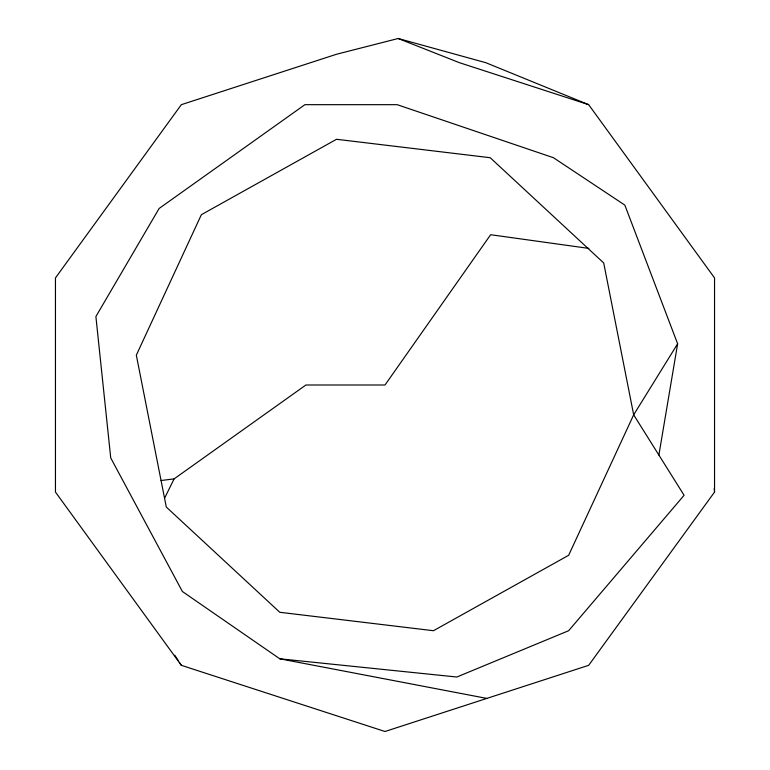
<?xml version="1.0" encoding="UTF-8"?>
<svg xmlns="http://www.w3.org/2000/svg" width="770" height="770" viewBox="0 0 770 770"><rect width="100%" height="100%" fill="white"/><g stroke="black" fill="none" stroke-linecap="round" stroke-linejoin="round"><path stroke-width="1.16" d="M658.879 455.06L677.629 343.795L624.836 205.109L553.447 157.715L397.185 104.672L304.91 104.672L159.13 208.468L95.894 316.547L110.736 457.929L182.394 591.514L279.789 658.802L486.833 698.409M164.588 498.209L174.097 478.892L305.911 385L385 385L490.644 234.715L588.896 248.402M677.629 343.795L633.672 414.828L568.645 555.295L433.481 630.717L279.789 612.285L166.291 507.035L136.328 355.172L201.355 214.705L336.519 139.283L490.211 157.715L603.709 262.965L633.672 414.828L684.097 495.293L568.645 630.717L456.812 677.023L279.789 658.802M714.541 492.078L588.665 665.328L385 731.5L181.335 665.328L55.459 492.078L55.459 277.922L181.335 104.672L336.519 54.256L398.186 38.5L485.793 62.688L588.665 104.672L714.541 277.922L714.541 492.078L714.213 488.498M161.065 480.519L174.097 478.892M588.665 104.672L459.43 62.688L398.186 38.5M174.78 655.251L178.053 660.285M179.372 662.306L181.335 665.328"/></g></svg>
